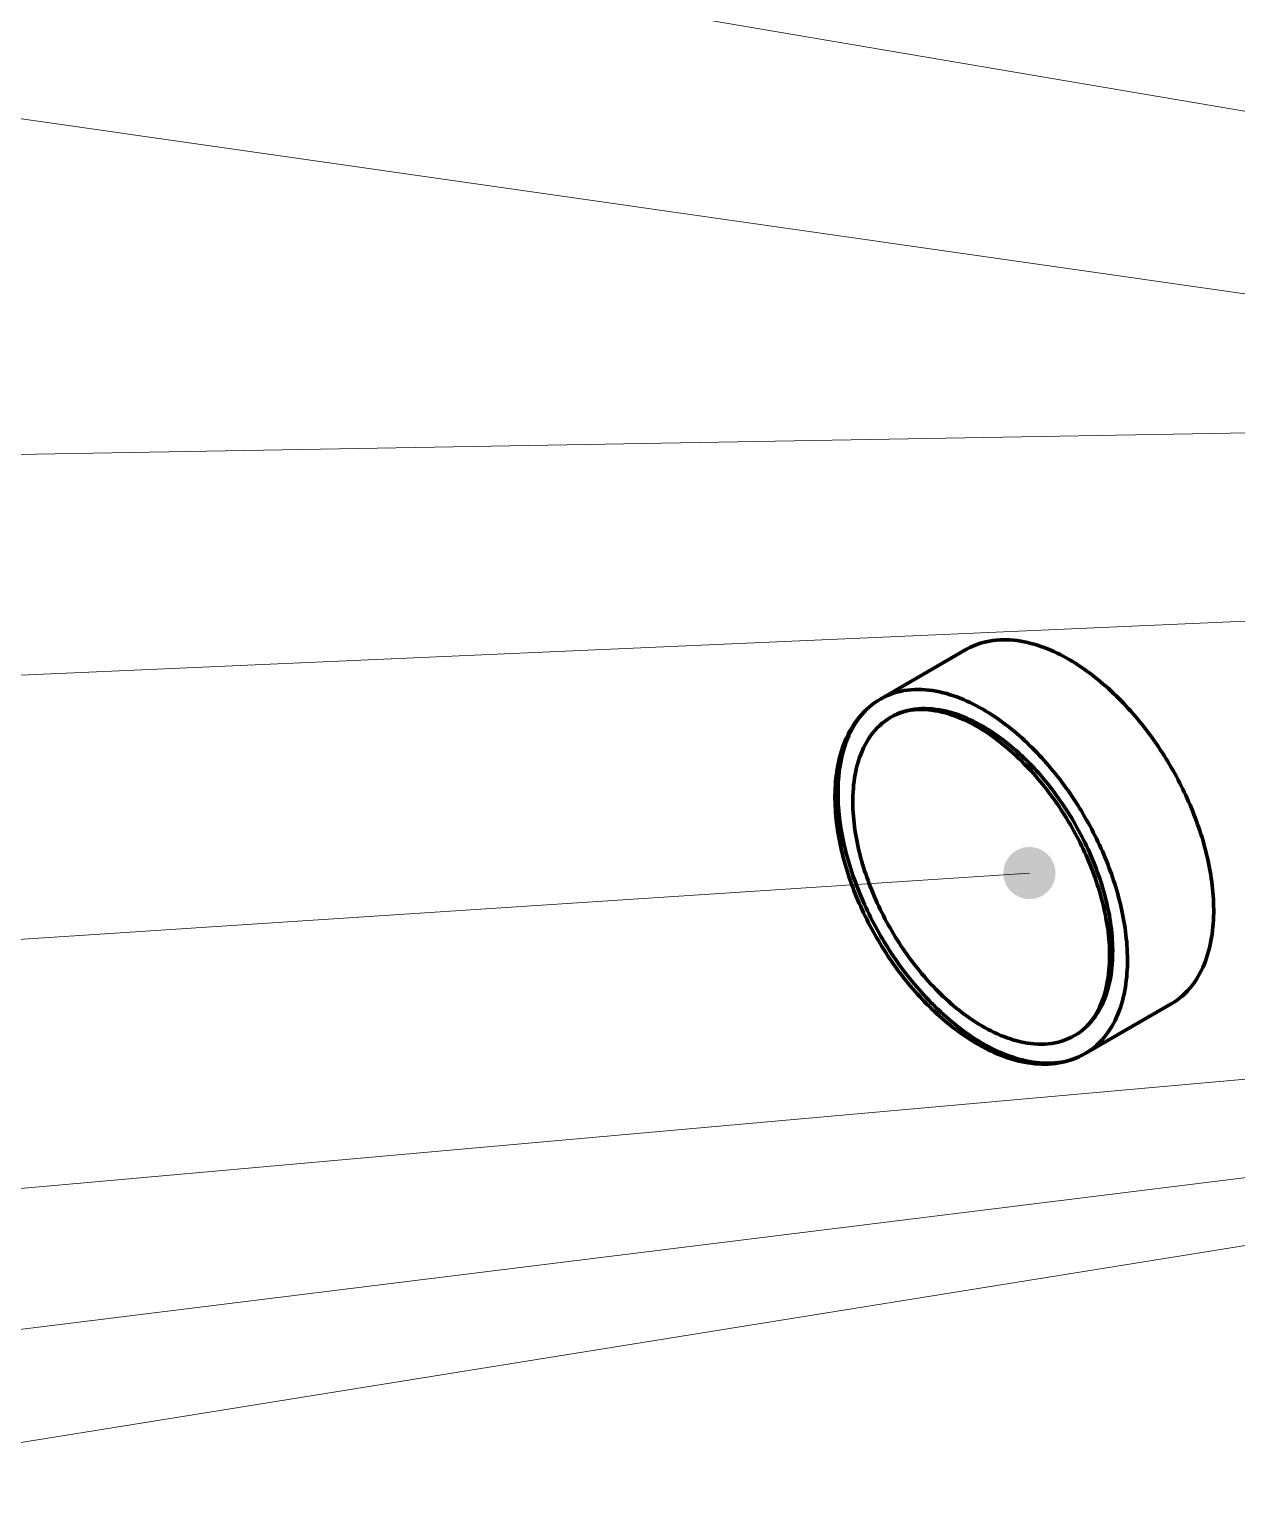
# Model space of a CAD drawing. Header units: millimetres. Extents: x 0 to 841, y 0 to 594.
# Drawn here: x 272.83 to 300.55, y 460.87 to 494.74 of the extents above; entities that cross this region are included whole.
import ezdxf

# ---------------------------------------------------------------- set-up
doc = ezdxf.new("R2010")
doc.units = ezdxf.units.MM
doc.layers.add('01-VISIBLE', color=7, linetype='CONTINUOUS', lineweight=70)
doc.layers.add('08-FINA', color=5, linetype='CONTINUOUS', lineweight=18)

msp = doc.modelspace()

# ---------------------------------------------------------------- hatches: boundary and pattern name
at = {"layer": '08-FINA'}
h = msp.add_hatch(color=7, dxfattribs=at)
h.dxf.hatch_style = 1
edge = h.paths.add_edge_path()
edge.add_arc((295.793, 475.371), 0.6, 0, 360)

# ---------------------------------------------------------------- linework, layer by layer
at = {"layer": '01-VISIBLE'}
for p, q in [((294.351, 480.509), (292.371, 479.366)), ((299.051, 472.368), (297.071, 471.225))]:
    msp.add_line(p, q, dxfattribs=at)
for points in [[(299.051, 472.368), (299.119, 472.41), (299.185, 472.455), (299.249, 472.504), (299.31, 472.555), (299.369, 472.61), (299.425, 472.667), (299.478, 472.727), (299.528, 472.789), (299.576, 472.854), (299.621, 472.92), (299.663, 472.988), (299.702, 473.058), (299.739, 473.129), (299.773, 473.202), (299.805, 473.275), (299.834, 473.35), (299.861, 473.425), (299.885, 473.502), (299.907, 473.578), (299.927, 473.656), (299.945, 473.734), (299.961, 473.813), (299.975, 473.891), (299.987, 473.971), (299.997, 474.05), (300.006, 474.13), (300.013, 474.21), (300.018, 474.289), (300.022, 474.37), (300.024, 474.45), (300.024, 474.53), (300.023, 474.61), (300.021, 474.69), (300.017, 474.77), (300.012, 474.85), (300.006, 474.93), (299.999, 475.009), (299.99, 475.089), (299.98, 475.169), (299.969, 475.248), (299.957, 475.327), (299.944, 475.406), (299.929, 475.485), (299.914, 475.563), (299.898, 475.642), (299.88, 475.72), (299.862, 475.798), (299.842, 475.876), (299.822, 475.953), (299.801, 476.031), (299.779, 476.108), (299.756, 476.184), (299.732, 476.261), (299.708, 476.337), (299.682, 476.413), (299.656, 476.489), (299.629, 476.564), (299.601, 476.639), (299.572, 476.714), (299.542, 476.788), (299.512, 476.862), (299.481, 476.936), (299.449, 477.01), (299.416, 477.083), (299.383, 477.156), (299.349, 477.228), (299.314, 477.3), (299.279, 477.372), (299.242, 477.444), (299.205, 477.515), (299.168, 477.585), (299.129, 477.656), (299.09, 477.726), (299.051, 477.795), (299.01, 477.864), (298.969, 477.933), (298.928, 478.001), (298.885, 478.069), (298.842, 478.137), (298.798, 478.204), (298.754, 478.271), (298.709, 478.337), (298.663, 478.403), (298.617, 478.468), (298.57, 478.533), (298.522, 478.597), (298.473, 478.661), (298.424, 478.724), (298.375, 478.787), (298.324, 478.849), (298.273, 478.911), (298.222, 478.972), (298.169, 479.033), (298.116, 479.093), (298.063, 479.153), (298.008, 479.211), (297.953, 479.27), (297.898, 479.327), (297.841, 479.384), (297.784, 479.441), (297.727, 479.496), (297.668, 479.551), (297.609, 479.605), (297.55, 479.659), (297.489, 479.711), (297.428, 479.763), (297.366, 479.814), (297.304, 479.864), (297.241, 479.913), (297.177, 479.962), (297.112, 480.009), (297.047, 480.055), (296.981, 480.101), (296.914, 480.145), (296.847, 480.188), (296.778, 480.23), (296.709, 480.271), (296.64, 480.31), (296.569, 480.349), (296.498, 480.386), (296.427, 480.421), (296.354, 480.455), (296.281, 480.488), (296.207, 480.518), (296.132, 480.548), (296.057, 480.575), (295.981, 480.6), (295.904, 480.624), (295.827, 480.645), (295.75, 480.665), (295.671, 480.682), (295.592, 480.696), (295.513, 480.708), (295.434, 480.718), (295.354, 480.724), (295.274, 480.728), (295.194, 480.729), (295.114, 480.726), (295.034, 480.721), (294.954, 480.712), (294.875, 480.699), (294.797, 480.683), (294.719, 480.663), (294.643, 480.64), (294.567, 480.613), (294.493, 480.582), (294.421, 480.547), (294.351, 480.509)], [(294.721, 479.133), (294.649, 479.173), (294.577, 479.213), (294.503, 479.25), (294.429, 479.286), (294.354, 479.321), (294.279, 479.354), (294.202, 479.385), (294.125, 479.414), (294.048, 479.442), (293.969, 479.467), (293.89, 479.491), (293.81, 479.512), (293.73, 479.53), (293.649, 479.547), (293.568, 479.56), (293.486, 479.571), (293.404, 479.579), (293.322, 479.584), (293.24, 479.586), (293.157, 479.584), (293.075, 479.579), (292.993, 479.571), (292.911, 479.559), (292.83, 479.543), (292.75, 479.523), (292.671, 479.5), (292.594, 479.472), (292.518, 479.44), (292.443, 479.405), (292.371, 479.366)], [(297.071, 471.225), (297.001, 471.187), (296.929, 471.151), (296.855, 471.12), (296.78, 471.091), (296.704, 471.066), (296.627, 471.045), (296.549, 471.026), (296.471, 471.012), (296.392, 471), (296.312, 470.992), (296.232, 470.986), (296.152, 470.984), (296.072, 470.985), (295.992, 470.988), (295.913, 470.994), (295.833, 471.003), (295.754, 471.015), (295.675, 471.029), (295.597, 471.045), (295.519, 471.063), (295.441, 471.084), (295.365, 471.107), (295.289, 471.131), (295.213, 471.158), (295.138, 471.186), (295.064, 471.216), (294.99, 471.247), (294.918, 471.28), (294.845, 471.315), (294.774, 471.351), (294.703, 471.389), (294.633, 471.427), (294.564, 471.467), (294.495, 471.509), (294.428, 471.551), (294.36, 471.595), (294.294, 471.639), (294.228, 471.685), (294.163, 471.732), (294.099, 471.78), (294.036, 471.828), (293.973, 471.878), (293.911, 471.928), (293.849, 471.979), (293.789, 472.032), (293.728, 472.084), (293.669, 472.138), (293.611, 472.193), (293.553, 472.248), (293.495, 472.304), (293.439, 472.36), (293.383, 472.418), (293.328, 472.475), (293.273, 472.534), (293.219, 472.593), (293.166, 472.653), (293.113, 472.713), (293.062, 472.774), (293.01, 472.836), (292.96, 472.898), (292.91, 472.961), (292.861, 473.024), (292.812, 473.087), (292.765, 473.151), (292.717, 473.216), (292.671, 473.281), (292.625, 473.347), (292.58, 473.413), (292.535, 473.479), (292.492, 473.546), (292.449, 473.614), (292.406, 473.682), (292.364, 473.75), (292.323, 473.819), (292.283, 473.888), (292.243, 473.957), (292.204, 474.027), (292.166, 474.097), (292.129, 474.168), (292.092, 474.239), (292.056, 474.311), (292.02, 474.382), (291.986, 474.455), (291.952, 474.527), (291.918, 474.6), (291.886, 474.673), (291.854, 474.747), (291.824, 474.82), (291.793, 474.894), (291.764, 474.969), (291.736, 475.044), (291.708, 475.119), (291.681, 475.194), (291.655, 475.27), (291.63, 475.346), (291.606, 475.422), (291.582, 475.499), (291.56, 475.575), (291.538, 475.652), (291.517, 475.73), (291.498, 475.807), (291.479, 475.885), (291.461, 475.963), (291.444, 476.041), (291.428, 476.12), (291.413, 476.198), (291.4, 476.277), (291.387, 476.356), (291.376, 476.435), (291.365, 476.515), (291.356, 476.594), (291.348, 476.674), (291.341, 476.754), (291.336, 476.833), (291.332, 476.913), (291.329, 476.993), (291.327, 477.073), (291.327, 477.153), (291.329, 477.233), (291.332, 477.313), (291.336, 477.393), (291.342, 477.473), (291.35, 477.553), (291.359, 477.632), (291.37, 477.711), (291.383, 477.79), (291.398, 477.869), (291.415, 477.947), (291.434, 478.025), (291.455, 478.102), (291.478, 478.179), (291.503, 478.255), (291.53, 478.33), (291.56, 478.404), (291.592, 478.478), (291.627, 478.55), (291.663, 478.621), (291.703, 478.691), (291.745, 478.759), (291.789, 478.825), (291.836, 478.89), (291.886, 478.953), (291.938, 479.013), (291.993, 479.072), (292.05, 479.128), (292.11, 479.181), (292.172, 479.232), (292.236, 479.279), (292.302, 479.324), (292.371, 479.366)], [(292.371, 479.366), (292.302, 479.324), (292.236, 479.278), (292.172, 479.23), (292.111, 479.178), (292.053, 479.124), (291.997, 479.066), (291.943, 479.006), (291.893, 478.944), (291.845, 478.879), (291.8, 478.813), (291.758, 478.745), (291.719, 478.675), (291.682, 478.604), (291.648, 478.531), (291.616, 478.457), (291.587, 478.383), (291.56, 478.307), (291.536, 478.231), (291.514, 478.154), (291.494, 478.076), (291.476, 477.998), (291.46, 477.919), (291.446, 477.84), (291.434, 477.761), (291.424, 477.681), (291.415, 477.602), (291.409, 477.522), (291.403, 477.442), (291.4, 477.362), (291.398, 477.281), (291.397, 477.201), (291.398, 477.121), (291.401, 477.041), (291.404, 476.961), (291.409, 476.881), (291.416, 476.801), (291.423, 476.721), (291.432, 476.641), (291.442, 476.562), (291.453, 476.482), (291.465, 476.403), (291.479, 476.324), (291.493, 476.245), (291.508, 476.166), (291.525, 476.088), (291.542, 476.01), (291.561, 475.932), (291.58, 475.854), (291.6, 475.776), (291.622, 475.699), (291.644, 475.622), (291.667, 475.545), (291.691, 475.469), (291.715, 475.392), (291.741, 475.316), (291.767, 475.241), (291.795, 475.165), (291.823, 475.09), (291.852, 475.015), (291.881, 474.941), (291.912, 474.867), (291.943, 474.793), (291.975, 474.719), (292.008, 474.646), (292.041, 474.573), (292.075, 474.5), (292.11, 474.428), (292.146, 474.356), (292.182, 474.285), (292.219, 474.214), (292.257, 474.143), (292.295, 474.073), (292.334, 474.003), (292.374, 473.933), (292.415, 473.864), (292.456, 473.795), (292.498, 473.727), (292.54, 473.659), (292.583, 473.591), (292.627, 473.524), (292.672, 473.457), (292.717, 473.391), (292.763, 473.325), (292.809, 473.26), (292.856, 473.195), (292.904, 473.131), (292.953, 473.067), (293.002, 473.003), (293.052, 472.941), (293.102, 472.878), (293.153, 472.817), (293.205, 472.755), (293.257, 472.695), (293.311, 472.635), (293.364, 472.575), (293.419, 472.516), (293.474, 472.458), (293.53, 472.4), (293.586, 472.343), (293.643, 472.287), (293.701, 472.232), (293.76, 472.177), (293.819, 472.123), (293.879, 472.069), (293.939, 472.017), (294, 471.965), (294.062, 471.914), (294.125, 471.864), (294.188, 471.815), (294.252, 471.767), (294.317, 471.719), (294.383, 471.673), (294.449, 471.628), (294.516, 471.583), (294.583, 471.54), (294.652, 471.498), (294.721, 471.458)], [(296.831, 471.641), (296.76, 471.603), (296.688, 471.569), (296.614, 471.539), (296.538, 471.513), (296.461, 471.492), (296.383, 471.474), (296.304, 471.461), (296.224, 471.451), (296.145, 471.445), (296.065, 471.443), (295.985, 471.444), (295.905, 471.449), (295.825, 471.457), (295.746, 471.468), (295.667, 471.481), (295.589, 471.498), (295.511, 471.517), (295.434, 471.538), (295.357, 471.562), (295.282, 471.587), (295.206, 471.615), (295.132, 471.645), (295.059, 471.677), (294.986, 471.71), (294.914, 471.745), (294.843, 471.782), (294.773, 471.82), (294.703, 471.86), (294.634, 471.901), (294.567, 471.943), (294.499, 471.987), (294.433, 472.032), (294.368, 472.078), (294.303, 472.125), (294.239, 472.173), (294.176, 472.222), (294.114, 472.272), (294.052, 472.323), (293.991, 472.376), (293.931, 472.428), (293.872, 472.482), (293.813, 472.537), (293.756, 472.592), (293.699, 472.648), (293.642, 472.705), (293.587, 472.763), (293.532, 472.821), (293.478, 472.88), (293.425, 472.94), (293.372, 473), (293.32, 473.061), (293.269, 473.123), (293.219, 473.185), (293.169, 473.248), (293.12, 473.311), (293.072, 473.375), (293.025, 473.44), (292.978, 473.505), (292.932, 473.57), (292.887, 473.636), (292.842, 473.703), (292.799, 473.77), (292.755, 473.837), (292.713, 473.905), (292.672, 473.974), (292.631, 474.042), (292.591, 474.112), (292.552, 474.182), (292.513, 474.252), (292.475, 474.322), (292.439, 474.393), (292.402, 474.465), (292.367, 474.536), (292.332, 474.609), (292.299, 474.681), (292.266, 474.754), (292.234, 474.828), (292.202, 474.901), (292.172, 474.975), (292.142, 475.05), (292.114, 475.124), (292.086, 475.199), (292.059, 475.275), (292.033, 475.35), (292.008, 475.426), (291.984, 475.503), (291.961, 475.579), (291.939, 475.656), (291.917, 475.733), (291.897, 475.811), (291.878, 475.889), (291.86, 475.967), (291.843, 476.045), (291.827, 476.123), (291.813, 476.202), (291.799, 476.281), (291.787, 476.36), (291.776, 476.439), (291.766, 476.519), (291.758, 476.598), (291.751, 476.678), (291.745, 476.758), (291.741, 476.838), (291.738, 476.918), (291.737, 476.998), (291.737, 477.078), (291.739, 477.158), (291.743, 477.238), (291.749, 477.318), (291.756, 477.397), (291.765, 477.477), (291.777, 477.556), (291.79, 477.635), (291.805, 477.713), (291.823, 477.791), (291.843, 477.869), (291.866, 477.946), (291.891, 478.022), (291.918, 478.097), (291.949, 478.171), (291.982, 478.244), (292.018, 478.315), (292.057, 478.385), (292.098, 478.453), (292.143, 478.52), (292.191, 478.584), (292.242, 478.645), (292.297, 478.704), (292.354, 478.76), (292.414, 478.813), (292.477, 478.862), (292.543, 478.908), (292.611, 478.95)], [(292.611, 478.95), (292.683, 478.989), (292.758, 479.024), (292.834, 479.054), (292.912, 479.08), (292.991, 479.102), (293.072, 479.119), (293.153, 479.132), (293.235, 479.141), (293.317, 479.146), (293.399, 479.148), (293.481, 479.145), (293.563, 479.139), (293.645, 479.13), (293.726, 479.118), (293.807, 479.103), (293.887, 479.085), (293.967, 479.064), (294.046, 479.041), (294.124, 479.016), (294.202, 478.988), (294.278, 478.958), (294.354, 478.926), (294.429, 478.893), (294.503, 478.857), (294.577, 478.82), (294.649, 478.781), (294.721, 478.741)], [(294.601, 478.729), (294.531, 478.769), (294.46, 478.807), (294.388, 478.843), (294.315, 478.878), (294.242, 478.911), (294.167, 478.942), (294.092, 478.972), (294.016, 478.999), (293.94, 479.024), (293.862, 479.047), (293.784, 479.067), (293.706, 479.085), (293.627, 479.099), (293.547, 479.111), (293.467, 479.12), (293.386, 479.125), (293.306, 479.127), (293.225, 479.125), (293.145, 479.118), (293.065, 479.108), (292.986, 479.093), (292.907, 479.074), (292.831, 479.05), (292.755, 479.021), (292.682, 478.988), (292.611, 478.95)], [(297.071, 471.225), (297.139, 471.267), (297.205, 471.312), (297.269, 471.361), (297.33, 471.412), (297.389, 471.467), (297.445, 471.524), (297.498, 471.584), (297.549, 471.647), (297.596, 471.711), (297.641, 471.778), (297.683, 471.846), (297.723, 471.916), (297.76, 471.987), (297.794, 472.06), (297.825, 472.133), (297.854, 472.208), (297.881, 472.284), (297.906, 472.36), (297.928, 472.437), (297.948, 472.515), (297.966, 472.593), (297.982, 472.671), (297.996, 472.75), (298.008, 472.83), (298.018, 472.909), (298.026, 472.989), (298.033, 473.069), (298.038, 473.149), (298.042, 473.229), (298.044, 473.309), (298.044, 473.389), (298.043, 473.469), (298.041, 473.55), (298.037, 473.63), (298.032, 473.71), (298.026, 473.79), (298.018, 473.87), (298.01, 473.949), (298, 474.029), (297.989, 474.108), (297.976, 474.187), (297.963, 474.267), (297.949, 474.345), (297.933, 474.424), (297.917, 474.503), (297.899, 474.581), (297.881, 474.659), (297.862, 474.737), (297.841, 474.814), (297.82, 474.892), (297.798, 474.969), (297.775, 475.045), (297.751, 475.122), (297.726, 475.198), (297.701, 475.274), (297.674, 475.35), (297.647, 475.425), (297.619, 475.501), (297.59, 475.575), (297.56, 475.65), (297.53, 475.724), (297.499, 475.798), (297.467, 475.871), (297.434, 475.945), (297.401, 476.018), (297.367, 476.09), (297.332, 476.162), (297.296, 476.234), (297.26, 476.306), (297.223, 476.377), (297.185, 476.448), (297.147, 476.518), (297.107, 476.588), (297.068, 476.658), (297.027, 476.727), (296.986, 476.796), (296.944, 476.864), (296.902, 476.932), (296.858, 477), (296.815, 477.067), (296.77, 477.133), (296.725, 477.2), (296.679, 477.265), (296.632, 477.331), (296.585, 477.396), (296.537, 477.46), (296.489, 477.524), (296.44, 477.587), (296.39, 477.65), (296.34, 477.712), (296.288, 477.774), (296.237, 477.835), (296.184, 477.896), (296.131, 477.956), (296.077, 478.015), (296.023, 478.074), (295.968, 478.133), (295.912, 478.19), (295.855, 478.247), (295.798, 478.303), (295.741, 478.359), (295.682, 478.414), (295.623, 478.468), (295.563, 478.521), (295.502, 478.574), (295.441, 478.626), (295.379, 478.677), (295.317, 478.727), (295.253, 478.776), (295.189, 478.824), (295.124, 478.871), (295.059, 478.918), (294.993, 478.963), (294.926, 479.007), (294.858, 479.05), (294.79, 479.092), (294.721, 479.133)], [(296.831, 471.641), (296.899, 471.683), (296.964, 471.729), (297.026, 471.78), (297.085, 471.834), (297.14, 471.891), (297.193, 471.952), (297.241, 472.016), (297.287, 472.081), (297.329, 472.149), (297.367, 472.219), (297.403, 472.291), (297.436, 472.364), (297.465, 472.438), (297.492, 472.514), (297.517, 472.59), (297.538, 472.667), (297.557, 472.745), (297.574, 472.823), (297.589, 472.902), (297.601, 472.981), (297.611, 473.06), (297.62, 473.14), (297.626, 473.219), (297.631, 473.299), (297.633, 473.379), (297.634, 473.459), (297.634, 473.539), (297.632, 473.619), (297.628, 473.699), (297.623, 473.779), (297.617, 473.859), (297.609, 473.938), (297.6, 474.018), (297.59, 474.097), (297.578, 474.176), (297.565, 474.255), (297.551, 474.334), (297.536, 474.412), (297.519, 474.491), (297.502, 474.569), (297.483, 474.647), (297.464, 474.724), (297.443, 474.802), (297.422, 474.879), (297.399, 474.955), (297.376, 475.032), (297.351, 475.108), (297.326, 475.184), (297.3, 475.259), (297.273, 475.335), (297.245, 475.41), (297.216, 475.484), (297.186, 475.559), (297.155, 475.632), (297.124, 475.706), (297.092, 475.779), (297.059, 475.852), (297.025, 475.925), (296.99, 475.997), (296.955, 476.069), (296.919, 476.14), (296.882, 476.211), (296.844, 476.281), (296.806, 476.352), (296.767, 476.421), (296.727, 476.491), (296.686, 476.56), (296.645, 476.628), (296.603, 476.696), (296.56, 476.764), (296.516, 476.831), (296.472, 476.897), (296.427, 476.963), (296.381, 477.029), (296.335, 477.094), (296.287, 477.159), (296.239, 477.223), (296.191, 477.286), (296.142, 477.349), (296.092, 477.412), (296.041, 477.474), (295.989, 477.535), (295.937, 477.596), (295.884, 477.656), (295.831, 477.715), (295.776, 477.774), (295.721, 477.832), (295.665, 477.889), (295.609, 477.946), (295.552, 478.001), (295.493, 478.057), (295.435, 478.111), (295.375, 478.164), (295.315, 478.217), (295.254, 478.269), (295.192, 478.319), (295.13, 478.369), (295.066, 478.418), (295.002, 478.466), (294.937, 478.513), (294.872, 478.559), (294.805, 478.603), (294.738, 478.646), (294.67, 478.688), (294.601, 478.729)], [(294.721, 478.741), (294.79, 478.7), (294.858, 478.658), (294.926, 478.615), (294.992, 478.57), (295.058, 478.524), (295.123, 478.477), (295.187, 478.429), (295.251, 478.38), (295.314, 478.33), (295.376, 478.279), (295.437, 478.227), (295.497, 478.174), (295.557, 478.12), (295.615, 478.066), (295.674, 478.011), (295.731, 477.954), (295.787, 477.898), (295.843, 477.84), (295.898, 477.782), (295.953, 477.722), (296.006, 477.663), (296.059, 477.602), (296.111, 477.541), (296.162, 477.48), (296.213, 477.418), (296.263, 477.355), (296.312, 477.291), (296.361, 477.227), (296.408, 477.163), (296.455, 477.098), (296.501, 477.032), (296.547, 476.966), (296.592, 476.9), (296.636, 476.832), (296.679, 476.765), (296.721, 476.697), (296.763, 476.628), (296.804, 476.559), (296.844, 476.49), (296.884, 476.42), (296.923, 476.35), (296.96, 476.279), (296.998, 476.208), (297.034, 476.136), (297.07, 476.065), (297.104, 475.992), (297.138, 475.92), (297.171, 475.847), (297.204, 475.773), (297.235, 475.699), (297.266, 475.625), (297.295, 475.551), (297.324, 475.476), (297.352, 475.401), (297.379, 475.325), (297.406, 475.249), (297.431, 475.173), (297.455, 475.097), (297.478, 475.02), (297.501, 474.943), (297.522, 474.865), (297.542, 474.788), (297.562, 474.71), (297.58, 474.632), (297.597, 474.553), (297.613, 474.475), (297.628, 474.396), (297.641, 474.317), (297.654, 474.238), (297.665, 474.158), (297.675, 474.079), (297.683, 473.999), (297.69, 473.919), (297.696, 473.839), (297.701, 473.759), (297.703, 473.679), (297.705, 473.598), (297.704, 473.518), (297.702, 473.438), (297.699, 473.358), (297.693, 473.278), (297.686, 473.198), (297.677, 473.118), (297.666, 473.039), (297.652, 472.96), (297.637, 472.881), (297.619, 472.803), (297.599, 472.725), (297.577, 472.648), (297.552, 472.572), (297.524, 472.496), (297.494, 472.422), (297.461, 472.349), (297.425, 472.277), (297.386, 472.207), (297.344, 472.139), (297.299, 472.072), (297.251, 472.008), (297.2, 471.946), (297.146, 471.887), (297.088, 471.831), (297.028, 471.778), (296.965, 471.729), (296.899, 471.683), (296.831, 471.641)], [(294.721, 471.458), (294.793, 471.417), (294.865, 471.378), (294.938, 471.34), (295.013, 471.304), (295.087, 471.27), (295.163, 471.237), (295.239, 471.205), (295.316, 471.176), (295.394, 471.149), (295.472, 471.123), (295.551, 471.1), (295.631, 471.079), (295.711, 471.06), (295.792, 471.044), (295.874, 471.03), (295.955, 471.02), (296.037, 471.012), (296.12, 471.007), (296.202, 471.005), (296.284, 471.006), (296.367, 471.011), (296.449, 471.02), (296.53, 471.032), (296.611, 471.048), (296.691, 471.067), (296.77, 471.091), (296.848, 471.119), (296.924, 471.15), (296.998, 471.186), (297.071, 471.225)]]:
    msp.add_lwpolyline(points, dxfattribs=at)
at = {"layer": '08-FINA'}
for p, q in [((51.436, 535.246), (312.983, 490.781)), ((51.455, 524.362), (309.793, 487.371)), ((51.499, 481.079), (317.293, 485.771)), ((51.496, 470.198), (306.393, 481.399)), ((51.49, 459.295), (295.793, 475.371)), ((51.482, 448.4), (313.493, 471.771)), ((51.466, 437.552), (316.893, 470.371)), ((51.443, 426.715), (308.693, 468.096))]:
    msp.add_line(p, q, dxfattribs=at)

doc.saveas('drawing.dxf')
